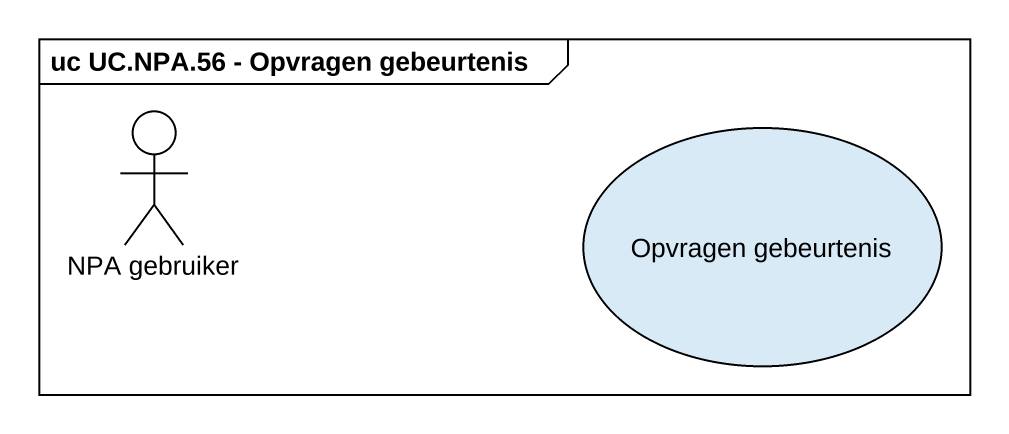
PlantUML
@startuml
mainframe uc UC.NPA.56 - Opvragen gebeurtenis
actor "NPA gebruiker" as NPA_gebruiker
usecase "Opvragen gebeurtenis" as Opvragen_gebeurtenis
@enduml
